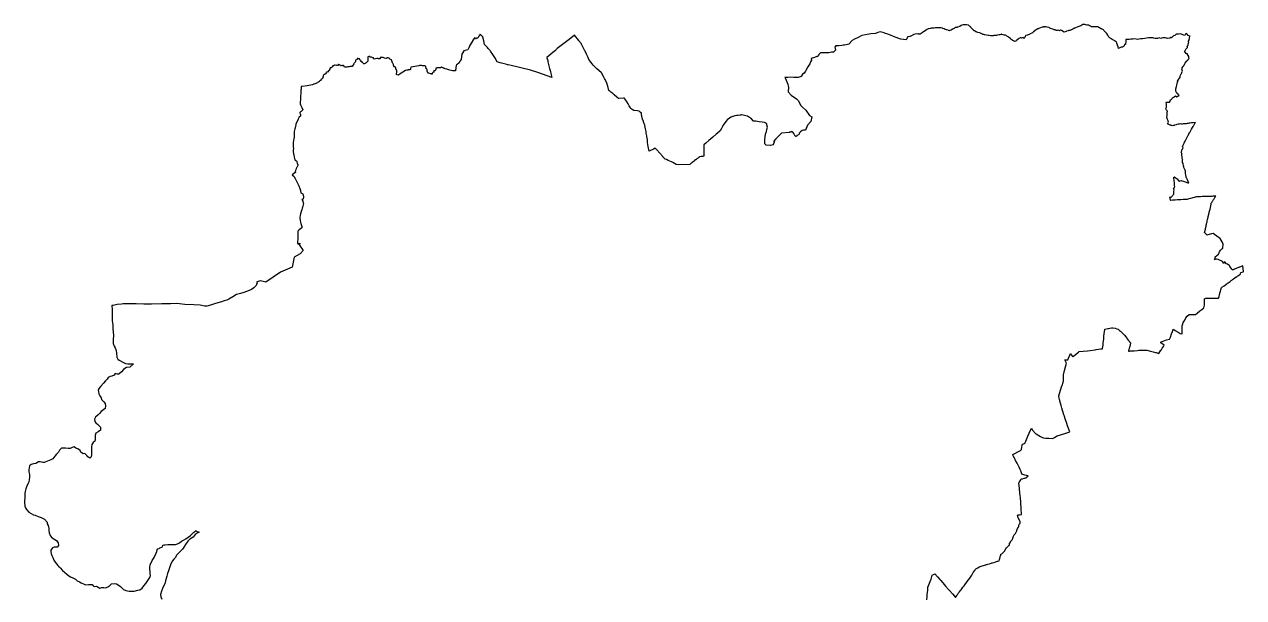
# Model space of a CAD drawing. Header units: metres. Extents: x 0 to 561379, y 0 to 4092696.
# Drawn here: x 278941 to 347887, y 2084111 to 2116525 of the extents above; entities that cross this region are included whole.
import ezdxf

# ---------------------------------------------------------------- set-up
doc = ezdxf.new("R2010")
doc.units = ezdxf.units.M
doc.layers.add('DISTRICT BOUNDRY', color=86, linetype='Continuous')

msp = doc.modelspace()

# ---------------------------------------------------------------- linework, layer by layer
at = {"layer": 'DISTRICT BOUNDRY'}
msp.add_polyline3d([(329965, 2083986, 0), (329991, 2084172, 0), (329984, 2084220, 0), (329987, 2084304, 0), (330025, 2084516, 0), (330030, 2084707, 0), (330082, 2084825, 0), (330163, 2085028, 0), (330213, 2085151, 0), (330282, 2085383, 0), (330282, 2085383, 0), (330417, 2085456, 0), (330580, 2085277, 0), (330709, 2085131, 0), (330761, 2085072, 0), (330872, 2084946, 0), (331038, 2084755, 0), (331207, 2084562, 0), (331212, 2084558, 0), (331248, 2084515, 0), (331420, 2084320, 0), (331544, 2084186, 0), (331583, 2084142, 0), (331596, 2084132, 0), (331595, 2084122, 0), (331600, 2084129, 0), (331630, 2084173, 0), (331667, 2084225, 0), (331694, 2084266, 0), (331721, 2084303, 0), (331772, 2084378, 0), (331786, 2084397, 0), (331818, 2084440, 0), (331869, 2084507, 0), (331906, 2084555, 0), (331948, 2084610, 0), (332012, 2084695, 0), (332028, 2084718, 0), (332078, 2084783, 0), (332258, 2085022, 0), (332335, 2085122, 0), (332396, 2085209, 0), (332527, 2085380, 0), (332594, 2085523, 0), (332686, 2085646, 0), (332708, 2085695, 0), (332740, 2085736, 0), (332848, 2085796, 0), (332941, 2085849, 0), (333108, 2085900, 0), (333171, 2085920, 0), (333231, 2085939, 0), (333284, 2085956, 0), (333301, 2085962, 0), (333370, 2085984, 0), (333422, 2086000, 0), (333493, 2086022, 0), (333508, 2086027, 0), (333603, 2086056, 0), (333605, 2086055, 0), (333657, 2086071, 0), (333693, 2086081, 0), (333754, 2086100, 0), (333755, 2086100, 0), (333831, 2086123, 0), (333834, 2086123, 0), (333863, 2086133, 0), (333918, 2086149, 0), (333971, 2086166, 0), (333994, 2086172, 0), (334072, 2086196, 0), (334090, 2086268, 0), (334104, 2086323, 0), (334108, 2086327, 0), (334147, 2086493, 0), (334150, 2086497, 0), (334163, 2086549, 0), (334161, 2086565, 0), (334177, 2086565, 0), (334208, 2086590, 0), (334246, 2086621, 0), (334250, 2086624, 0), (334381, 2086751, 0), (334462, 2086918, 0), (334496, 2086949, 0), (334633, 2087072, 0), (334639, 2087076, 0), (334639, 2087095, 0), (334641, 2087104, 0), (334653, 2087136, 0), (334656, 2087182, 0), (334675, 2087209, 0), (334677, 2087215, 0), (334707, 2087264, 0), (334729, 2087320, 0), (334739, 2087329, 0), (334760, 2087339, 0), (334761, 2087341, 0), (334762, 2087342, 0), (334785, 2087362, 0), (334788, 2087366, 0), (334803, 2087383, 0), (334818, 2087410, 0), (334828, 2087482, 0), (334860, 2087524, 0), (334857, 2087547, 0), (334914, 2087656, 0), (334990, 2087734, 0), (335061, 2087895, 0), (335059, 2087917, 0), (335056, 2087922, 0), (335136, 2088090, 0), (335172, 2088111, 0), (335174, 2088190, 0), (335174, 2088213, 0), (335213, 2088285, 0), (335252, 2088303, 0), (335251, 2088397, 0), (335250, 2088405, 0), (335217, 2088487, 0), (335146, 2088630, 0), (335121, 2088654, 0), (335110, 2088719, 0), (335094, 2088776, 0), (335116, 2088778, 0), (335142, 2088783, 0), (335204, 2088792, 0), (335333, 2088812, 0), (335314, 2089154, 0), (335294, 2089469, 0), (335265, 2089790, 0), (335256, 2089866, 0), (335234, 2090042, 0), (335231, 2090077, 0), (335228, 2090113, 0), (335221, 2090170, 0), (335207, 2090302, 0), (335173, 2090591, 0), (335172, 2090599, 0), (335191, 2090628, 0), (335209, 2090656, 0), (335281, 2090767, 0), (335283, 2090770, 0), (335315, 2090819, 0), (335377, 2090836, 0), (335471, 2090857, 0), (335512, 2090864, 0), (335567, 2090875, 0), (335704, 2090997, 0), (335667, 2091000, 0), (335609, 2091015, 0), (335523, 2091031, 0), (335409, 2091079, 0), (335352, 2091096, 0), (335344, 2091101, 0), (335342, 2091111, 0), (335288, 2091286, 0), (335251, 2091359, 0), (335192, 2091482, 0), (335169, 2091528, 0), (335137, 2091599, 0), (335130, 2091608, 0), (335075, 2091716, 0), (334994, 2091868, 0), (334991, 2091873, 0), (334967, 2091922, 0), (334932, 2091990, 0), (334863, 2092126, 0), (334862, 2092128, 0), (334829, 2092212, 0), (335232, 2092410, 0), (335275, 2092431, 0), (335283, 2092440, 0), (335320, 2092483, 0), (335344, 2092616, 0), (335365, 2092733, 0), (335384, 2092780, 0), (335492, 2092830, 0), (335528, 2092863, 0), (335692, 2093243, 0), (335837, 2093583, 0), (335885, 2093696, 0), (335893, 2093693, 0), (335936, 2093608, 0), (335955, 2093577, 0), (336110, 2093397, 0), (336112, 2093396, 0), (336165, 2093371, 0), (336406, 2093224, 0), (336559, 2093139, 0), (336711, 2093131, 0), (336845, 2093124, 0), (336855, 2093124, 0), (336873, 2093123, 0), (337083, 2093112, 0), (337185, 2093170, 0), (337343, 2093259, 0), (337768, 2093393, 0), (337939, 2093447, 0), (338051, 2093481, 0), (337931, 2093833, 0), (337889, 2093954, 0), (337785, 2094272, 0), (337785, 2094272, 0), (337777, 2094296, 0), (337776, 2094297, 0), (337774, 2094303, 0), (337760, 2094346, 0), (337752, 2094370, 0), (337741, 2094402, 0), (337728, 2094444, 0), (337683, 2094580, 0), (337681, 2094586, 0), (337668, 2094627, 0), (337648, 2094693, 0), (337633, 2094751, 0), (337631, 2094758, 0), (337630, 2094762, 0), (337617, 2094806, 0), (337614, 2094816, 0), (337610, 2094832, 0), (337569, 2094982, 0), (337556, 2095034, 0), (337550, 2095053, 0), (337522, 2095149, 0), (337512, 2095191, 0), (337478, 2095308, 0), (337451, 2095397, 0), (337437, 2095518, 0), (337528, 2095850, 0), (337611, 2096085, 0), (337619, 2096100, 0), (337690, 2096299, 0), (337690, 2096305, 0), (337696, 2096349, 0), (337697, 2096353, 0), (337695, 2096489, 0), (337698, 2096712, 0), (337757, 2096947, 0), (337868, 2097371, 0), (337870, 2097376, 0), (337830, 2097452, 0), (337772, 2097561, 0), (337772, 2097561, 0), (337852, 2097558, 0), (337953, 2097555, 0), (337991, 2097653, 0), (338060, 2097827, 0), (338086, 2097892, 0), (338088, 2097899, 0), (338092, 2097893, 0), (338212, 2097741, 0), (338221, 2097730, 0), (338225, 2097733, 0), (338265, 2097764, 0), (338366, 2097841, 0), (338574, 2098006, 0), (338573, 2098025, 0), (338820, 2098048, 0), (339063, 2098068, 0), (339204, 2098088, 0), (339496, 2098128, 0), (339552, 2098136, 0), (339819, 2098172, 0), (339914, 2098185, 0), (339916, 2098200, 0), (339936, 2098385, 0), (339950, 2098513, 0), (339973, 2098728, 0), (339984, 2098834, 0), (340009, 2099075, 0), (340013, 2099118, 0), (340031, 2099294, 0), (340030, 2099295, 0), (340208, 2099331, 0), (340213, 2099330, 0), (340238, 2099334, 0), (340313, 2099346, 0), (340318, 2099345, 0), (340418, 2099361, 0), (340426, 2099362, 0), (340437, 2099364, 0), (340461, 2099368, 0), (340488, 2099372, 0), (340615, 2099342, 0), (340720, 2099316, 0), (340795, 2099298, 0), (340877, 2099220, 0), (340916, 2099184, 0), (341023, 2099082, 0), (341069, 2099035, 0), (341157, 2098952, 0), (341227, 2098857, 0), (341233, 2098849, 0), (341276, 2098791, 0), (341298, 2098761, 0), (341304, 2098753, 0), (341363, 2098672, 0), (341429, 2098585, 0), (341434, 2098578, 0), (341483, 2098516, 0), (341488, 2098507, 0), (341488, 2098507, 0), (341465, 2098404, 0), (341446, 2098309, 0), (341443, 2098294, 0), (341438, 2098274, 0), (341437, 2098271, 0), (341434, 2098263, 0), (341380, 2098075, 0), (341372, 2098053, 0), (341372, 2098052, 0), (341428, 2098055, 0), (341437, 2098055, 0), (341497, 2098059, 0), (341587, 2098064, 0), (341621, 2098067, 0), (341703, 2098071, 0), (341894, 2098091, 0), (341957, 2098098, 0), (342066, 2098111, 0), (342135, 2098109, 0), (342284, 2098105, 0), (342330, 2098103, 0), (342406, 2098102, 0), (342421, 2098101, 0), (342625, 2098047, 0), (342766, 2098009, 0), (342906, 2097979, 0), (342935, 2097973, 0), (343090, 2097922, 0), (343210, 2098105, 0), (343217, 2098112, 0), (343280, 2098209, 0), (343298, 2098232, 0), (343349, 2098312, 0), (343352, 2098314, 0), (343395, 2098383, 0), (343213, 2098521, 0), (343205, 2098538, 0), (343196, 2098552, 0), (343334, 2098621, 0), (343531, 2098696, 0), (343687, 2098734, 0), (343747, 2098845, 0), (343817, 2099029, 0), (343867, 2099167, 0), (343910, 2099287, 0), (343941, 2099269, 0), (344025, 2099223, 0), (344182, 2099125, 0), (344305, 2099048, 0), (344405, 2099029, 0), (344406, 2099236, 0), (344407, 2099252, 0), (344407, 2099274, 0), (344419, 2099472, 0), (344422, 2099534, 0), (344474, 2099675, 0), (344560, 2099798, 0), (344620, 2099924, 0), (344687, 2100020, 0), (344814, 2100124, 0), (344936, 2100127, 0), (345065, 2100113, 0), (345160, 2100117, 0), (345263, 2100195, 0), (345417, 2100328, 0), (345531, 2100411, 0), (345643, 2100495, 0), (345664, 2100573, 0), (345683, 2100643, 0), (345674, 2100852, 0), (345668, 2100995, 0), (345681, 2101003, 0), (345741, 2101037, 0), (345766, 2101050, 0), (345889, 2101047, 0), (346014, 2101045, 0), (346149, 2101043, 0), (346170, 2101042, 0), (346203, 2101042, 0), (346270, 2101042, 0), (346282, 2101042, 0), (346354, 2101042, 0), (346473, 2101040, 0), (346475, 2101044, 0), (346502, 2101147, 0), (346529, 2101246, 0), (346563, 2101374, 0), (346582, 2101443, 0), (346601, 2101514, 0), (346641, 2101649, 0), (346651, 2101657, 0), (346660, 2101664, 0), (346778, 2101747, 0), (346779, 2101749, 0), (346884, 2101824, 0), (346895, 2101833, 0), (346962, 2101880, 0), (346975, 2101888, 0), (347004, 2101908, 0), (347007, 2101910, 0), (347068, 2101954, 0), (347118, 2101990, 0), (347151, 2102013, 0), (347190, 2102040, 0), (347228, 2102069, 0), (347264, 2102094, 0), (347316, 2102130, 0), (347399, 2102189, 0), (347468, 2102241, 0), (347472, 2102243, 0), (347485, 2102251, 0), (347494, 2102257, 0), (347557, 2102302, 0), (347623, 2102351, 0), (347668, 2102382, 0), (347689, 2102397, 0), (347698, 2102398, 0), (347706, 2102407, 0), (347708, 2102414, 0), (347709, 2102416, 0), (347729, 2102503, 0), (347812, 2102520, 0), (347860, 2102530, 0), (347887, 2102543, 0), (347842, 2102865, 0), (347842, 2102867, 0), (347618, 2102783, 0), (347594, 2102774, 0), (347362, 2102685, 0), (347351, 2102681, 0), (347334, 2102655, 0), (347231, 2102644, 0), (347222, 2102676, 0), (347126, 2102821, 0), (347112, 2102837, 0), (347107, 2102843, 0), (347103, 2102855, 0), (347092, 2102894, 0), (347056, 2102902, 0), (346980, 2102967, 0), (346980, 2102967, 0), (346921, 2102984, 0), (346806, 2103125, 0), (346792, 2103037, 0), (346761, 2103005, 0), (346694, 2103111, 0), (346622, 2103150, 0), (346578, 2103174, 0), (346532, 2103190, 0), (346525, 2103193, 0), (346445, 2103222, 0), (346345, 2103241, 0), (346279, 2103242, 0), (346233, 2103207, 0), (346266, 2103255, 0), (346282, 2103320, 0), (346282, 2103320, 0), (346282, 2103378, 0), (346468, 2103534, 0), (346471, 2103541, 0), (346494, 2103585, 0), (346501, 2103599, 0), (346509, 2103619, 0), (346527, 2103666, 0), (346585, 2103759, 0), (346660, 2103835, 0), (346705, 2103880, 0), (346731, 2104104, 0), (346667, 2104220, 0), (346567, 2104410, 0), (346448, 2104501, 0), (346166, 2104697, 0), (346077, 2104674, 0), (345858, 2104618, 0), (345819, 2104607, 0), (345670, 2104761, 0), (345706, 2104862, 0), (345717, 2104890, 0), (345718, 2104902, 0), (345725, 2104927, 0), (345731, 2104958, 0), (345738, 2104985, 0), (345747, 2105032, 0), (345751, 2105044, 0), (345755, 2105069, 0), (345761, 2105097, 0), (345763, 2105105, 0), (345765, 2105112, 0), (345769, 2105131, 0), (345772, 2105141, 0), (345773, 2105150, 0), (345777, 2105171, 0), (345788, 2105221, 0), (345794, 2105240, 0), (345797, 2105259, 0), (345817, 2105348, 0), (345831, 2105411, 0), (345849, 2105489, 0), (345859, 2105542, 0), (345865, 2105577, 0), (345872, 2105589, 0), (345875, 2105605, 0), (345887, 2105657, 0), (345904, 2105721, 0), (345907, 2105738, 0), (345910, 2105749, 0), (345912, 2105763, 0), (345916, 2105772, 0), (345917, 2105782, 0), (345919, 2105797, 0), (345922, 2105808, 0), (345924, 2105821, 0), (345929, 2105834, 0), (345933, 2105852, 0), (345942, 2105891, 0), (345944, 2105899, 0), (345944, 2105910, 0), (345945, 2105918, 0), (345948, 2105924, 0), (345956, 2105953, 0), (345959, 2105958, 0), (345963, 2105983, 0), (345966, 2105986, 0), (345969, 2106005, 0), (345971, 2106015, 0), (345975, 2106025, 0), (345986, 2106076, 0), (345989, 2106081, 0), (345994, 2106109, 0), (346005, 2106153, 0), (346008, 2106177, 0), (346012, 2106184, 0), (346019, 2106207, 0), (346027, 2106245, 0), (346037, 2106302, 0), (346046, 2106344, 0), (346055, 2106385, 0), (346060, 2106417, 0), (346067, 2106427, 0), (346085, 2106455, 0), (346109, 2106494, 0), (346128, 2106521, 0), (346144, 2106552, 0), (346167, 2106587, 0), (346181, 2106616, 0), (346217, 2106669, 0), (346262, 2106737, 0), (346305, 2106800, 0), (346317, 2106815, 0), (346226, 2106808, 0), (346162, 2106805, 0), (346154, 2106804, 0), (346089, 2106802, 0), (346001, 2106799, 0), (345896, 2106795, 0), (345782, 2106790, 0), (345708, 2106787, 0), (345647, 2106787, 0), (345539, 2106787, 0), (345442, 2106783, 0), (345367, 2106779, 0), (345293, 2106774, 0), (345256, 2106772, 0), (345224, 2106770, 0), (345173, 2106761, 0), (345162, 2106761, 0), (345149, 2106758, 0), (345087, 2106745, 0), (344882, 2106685, 0), (344786, 2106661, 0), (344688, 2106632, 0), (344565, 2106623, 0), (344473, 2106614, 0), (344336, 2106607, 0), (344149, 2106599, 0), (344022, 2106591, 0), (343947, 2106587, 0), (343874, 2106581, 0), (343766, 2106575, 0), (343766, 2106575, 0), (343761, 2106590, 0), (343734, 2106674, 0), (343731, 2106679, 0), (343707, 2106736, 0), (343695, 2106764, 0), (343728, 2106760, 0), (343784, 2106750, 0), (343795, 2106750, 0), (343817, 2106777, 0), (343837, 2106803, 0), (343859, 2106832, 0), (343886, 2106862, 0), (343892, 2106869, 0), (343945, 2106929, 0), (343947, 2106968, 0), (343948, 2106999, 0), (343942, 2107013, 0), (343937, 2107017, 0), (343938, 2107096, 0), (343951, 2107148, 0), (343948, 2107202, 0), (343923, 2107239, 0), (343951, 2107278, 0), (343964, 2107297, 0), (343983, 2107322, 0), (343994, 2107338, 0), (343982, 2107423, 0), (343981, 2107447, 0), (343977, 2107515, 0), (343970, 2107597, 0), (343964, 2107644, 0), (343963, 2107647, 0), (343961, 2107674, 0), (343959, 2107708, 0), (343949, 2107838, 0), (343944, 2107887, 0), (343954, 2107893, 0), (343971, 2107900, 0), (343985, 2107902, 0), (344005, 2107884, 0), (344087, 2107815, 0), (344126, 2107783, 0), (344193, 2107724, 0), (344257, 2107669, 0), (344266, 2107664, 0), (344308, 2107674, 0), (344378, 2107690, 0), (344395, 2107683, 0), (344420, 2107676, 0), (344478, 2107654, 0), (344524, 2107636, 0), (344634, 2107594, 0), (344774, 2107540, 0), (344766, 2107558, 0), (344782, 2107552, 0), (344751, 2107634, 0), (344706, 2107739, 0), (344657, 2107851, 0), (344643, 2107871, 0), (344638, 2107889, 0), (344630, 2107917, 0), (344618, 2108013, 0), (344609, 2108091, 0), (344601, 2108182, 0), (344595, 2108225, 0), (344574, 2108275, 0), (344573, 2108279, 0), (344540, 2108362, 0), (344497, 2108441, 0), (344485, 2108462, 0), (344497, 2108536, 0), (344494, 2108548, 0), (344475, 2108617, 0), (344462, 2108665, 0), (344438, 2108722, 0), (344431, 2108832, 0), (344435, 2108841, 0), (344440, 2108857, 0), (344445, 2108872, 0), (344427, 2108907, 0), (344424, 2108913, 0), (344415, 2108933, 0), (344417, 2108942, 0), (344418, 2108949, 0), (344421, 2108970, 0), (344411, 2109015, 0), (344405, 2109043, 0), (344385, 2109123, 0), (344385, 2109129, 0), (344390, 2109188, 0), (344403, 2109189, 0), (344395, 2109205, 0), (344390, 2109215, 0), (344353, 2109298, 0), (344351, 2109303, 0), (344353, 2109306, 0), (344385, 2109370, 0), (344395, 2109413, 0), (344399, 2109428, 0), (344426, 2109475, 0), (344452, 2109524, 0), (344460, 2109539, 0), (344441, 2109582, 0), (344425, 2109610, 0), (344454, 2109662, 0), (344495, 2109737, 0), (344519, 2109811, 0), (344552, 2109870, 0), (344580, 2109924, 0), (344619, 2109999, 0), (344659, 2110075, 0), (344700, 2110156, 0), (344740, 2110231, 0), (344748, 2110243, 0), (344794, 2110330, 0), (344823, 2110384, 0), (344835, 2110407, 0), (344838, 2110412, 0), (344855, 2110443, 0), (344877, 2110483, 0), (344945, 2110604, 0), (344996, 2110699, 0), (345030, 2110759, 0), (345067, 2110819, 0), (345076, 2110834, 0), (345081, 2110843, 0), (345124, 2110918, 0), (345147, 2110959, 0), (345158, 2110972, 0), (345030, 2110959, 0), (344998, 2110956, 0), (344945, 2110951, 0), (344865, 2110944, 0), (344839, 2110939, 0), (344807, 2110934, 0), (344754, 2110925, 0), (344699, 2110914, 0), (344642, 2110907, 0), (344598, 2110901, 0), (344574, 2110898, 0), (344535, 2110896, 0), (344466, 2110894, 0), (344403, 2110891, 0), (344378, 2110891, 0), (344296, 2110896, 0), (344250, 2110887, 0), (344189, 2110876, 0), (344116, 2110863, 0), (344076, 2110851, 0), (343989, 2110822, 0), (343982, 2110820, 0), (343961, 2110814, 0), (343916, 2110800, 0), (343881, 2110789, 0), (343833, 2110800, 0), (343783, 2110812, 0), (343762, 2110817, 0), (343751, 2110820, 0), (343743, 2110824, 0), (343730, 2110829, 0), (343654, 2110867, 0), (343614, 2110879, 0), (343601, 2110884, 0), (343596, 2110883, 0), (343603, 2110915, 0), (343610, 2110943, 0), (343612, 2110953, 0), (343622, 2110959, 0), (343640, 2110994, 0), (343618, 2111044, 0), (343616, 2111055, 0), (343613, 2111069, 0), (343603, 2111107, 0), (343602, 2111111, 0), (343576, 2111150, 0), (343574, 2111166, 0), (343573, 2111185, 0), (343561, 2111219, 0), (343552, 2111265, 0), (343554, 2111312, 0), (343560, 2111346, 0), (343558, 2111385, 0), (343559, 2111424, 0), (343558, 2111455, 0), (343560, 2111502, 0), (343561, 2111540, 0), (343566, 2111549, 0), (343572, 2111571, 0), (343575, 2111586, 0), (343578, 2111609, 0), (343579, 2111622, 0), (343553, 2111647, 0), (343538, 2111663, 0), (343528, 2111672, 0), (343500, 2111712, 0), (343485, 2111743, 0), (343523, 2111817, 0), (343513, 2111848, 0), (343529, 2111883, 0), (343530, 2111929, 0), (343530, 2111932, 0), (343530, 2111995, 0), (343524, 2112012, 0), (343524, 2112013, 0), (343521, 2112027, 0), (343503, 2112101, 0), (343490, 2112135, 0), (343538, 2112129, 0), (343594, 2112125, 0), (343615, 2112130, 0), (343699, 2112126, 0), (343699, 2112126, 0), (343725, 2112184, 0), (343736, 2112207, 0), (343759, 2112259, 0), (343801, 2112291, 0), (343855, 2112336, 0), (343872, 2112374, 0), (343945, 2112416, 0), (343954, 2112422, 0), (344026, 2112477, 0), (344106, 2112427, 0), (344143, 2112443, 0), (344169, 2112463, 0), (344237, 2112516, 0), (344231, 2112523, 0), (344192, 2112565, 0), (344177, 2112582, 0), (344101, 2112631, 0), (344075, 2112703, 0), (344058, 2112753, 0), (344052, 2112805, 0), (344059, 2112875, 0), (344095, 2113004, 0), (344113, 2113096, 0), (344119, 2113127, 0), (344126, 2113169, 0), (344134, 2113215, 0), (344169, 2113264, 0), (344152, 2113313, 0), (344182, 2113362, 0), (344207, 2113399, 0), (344213, 2113405, 0), (344260, 2113483, 0), (344290, 2113549, 0), (344299, 2113583, 0), (344315, 2113653, 0), (344319, 2113662, 0), (344347, 2113727, 0), (344373, 2113757, 0), (344392, 2113813, 0), (344394, 2113819, 0), (344404, 2113851, 0), (344425, 2113881, 0), (344408, 2113932, 0), (344402, 2113948, 0), (344399, 2113979, 0), (344407, 2114019, 0), (344421, 2114059, 0), (344443, 2114133, 0), (344489, 2114172, 0), (344494, 2114177, 0), (344520, 2114220, 0), (344533, 2114243, 0), (344543, 2114257, 0), (344582, 2114323, 0), (344607, 2114392, 0), (344629, 2114413, 0), (344676, 2114463, 0), (344714, 2114492, 0), (344737, 2114523, 0), (344764, 2114544, 0), (344773, 2114555, 0), (344777, 2114560, 0), (344812, 2114602, 0), (344797, 2114632, 0), (344797, 2114648, 0), (344795, 2114663, 0), (344783, 2114708, 0), (344758, 2114757, 0), (344722, 2114822, 0), (344719, 2114855, 0), (344680, 2114864, 0), (344678, 2114864, 0), (344635, 2114874, 0), (344591, 2114926, 0), (344590, 2114926, 0), (344562, 2114960, 0), (344542, 2114984, 0), (344534, 2114991, 0), (344540, 2114997, 0), (344557, 2115019, 0), (344579, 2115050, 0), (344597, 2115066, 0), (344605, 2115083, 0), (344627, 2115125, 0), (344679, 2115181, 0), (344691, 2115194, 0), (344711, 2115217, 0), (344713, 2115233, 0), (344716, 2115251, 0), (344716, 2115254, 0), (344696, 2115283, 0), (344692, 2115293, 0), (344743, 2115356, 0), (344750, 2115402, 0), (344757, 2115418, 0), (344767, 2115442, 0), (344771, 2115471, 0), (344781, 2115492, 0), (344778, 2115520, 0), (344774, 2115567, 0), (344803, 2115637, 0), (344817, 2115696, 0), (344822, 2115714, 0), (344827, 2115737, 0), (344829, 2115748, 0), (344833, 2115769, 0), (344850, 2115839, 0), (344866, 2115851, 0), (344846, 2115859, 0), (344742, 2115906, 0), (344702, 2115976, 0), (344664, 2116003, 0), (344596, 2115970, 0), (344556, 2115906, 0), (344307, 2115987, 0), (344200, 2115970, 0), (344073, 2115971, 0), (344001, 2115906, 0), (343928, 2115872, 0), (343807, 2115773, 0), (343783, 2115781, 0), (343770, 2115775, 0), (343721, 2115750, 0), (343705, 2115739, 0), (343583, 2115720, 0), (343472, 2115758, 0), (343380, 2115767, 0), (343318, 2115770, 0), (343252, 2115737, 0), (343214, 2115719, 0), (343103, 2115770, 0), (343016, 2115733, 0), (342877, 2115731, 0), (342793, 2115738, 0), (342776, 2115758, 0), (342755, 2115761, 0), (342678, 2115768, 0), (342572, 2115766, 0), (342509, 2115757, 0), (342395, 2115744, 0), (342310, 2115732, 0), (342162, 2115710, 0), (342069, 2115699, 0), (341976, 2115686, 0), (341953, 2115682, 0), (341881, 2115673, 0), (341741, 2115711, 0), (341730, 2115710, 0), (341617, 2115695, 0), (341596, 2115690, 0), (341514, 2115681, 0), (341416, 2115668, 0), (341360, 2115669, 0), (341234, 2115670, 0), (341217, 2115530, 0), (341204, 2115429, 0), (341202, 2115396, 0), (341160, 2115379, 0), (341125, 2115316, 0), (341102, 2115278, 0), (341044, 2115235, 0), (340960, 2115236, 0), (340917, 2115215, 0), (340809, 2115155, 0), (340810, 2115156, 0), (340811, 2115160, 0), (340785, 2115252, 0), (340757, 2115351, 0), (340724, 2115472, 0), (340701, 2115544, 0), (340630, 2115579, 0), (340616, 2115587, 0), (340538, 2115625, 0), (340485, 2115657, 0), (340480, 2115662, 0), (340474, 2115664, 0), (340451, 2115678, 0), (340437, 2115687, 0), (340435, 2115694, 0), (340408, 2115705, 0), (340399, 2115707, 0), (340387, 2115718, 0), (340345, 2115751, 0), (340310, 2115780, 0), (340299, 2115788, 0), (340267, 2115811, 0), (340228, 2115875, 0), (340209, 2115908, 0), (340156, 2116004, 0), (340092, 2116073, 0), (340083, 2116081, 0), (340023, 2116144, 0), (339999, 2116169, 0), (339984, 2116183, 0), (339955, 2116209, 0), (339897, 2116257, 0), (339887, 2116263, 0), (339863, 2116272, 0), (339830, 2116275, 0), (339814, 2116283, 0), (339789, 2116299, 0), (339730, 2116336, 0), (339702, 2116355, 0), (339652, 2116390, 0), (339610, 2116396, 0), (339514, 2116394, 0), (339431, 2116385, 0), (339342, 2116379, 0), (339285, 2116387, 0), (339234, 2116417, 0), (339185, 2116446, 0), (339121, 2116486, 0), (339098, 2116499, 0), (339041, 2116478, 0), (339014, 2116489, 0), (338905, 2116518, 0), (338870, 2116517, 0), (338815, 2116525, 0), (338782, 2116522, 0), (338734, 2116490, 0), (338680, 2116448, 0), (338617, 2116424, 0), (338561, 2116403, 0), (338504, 2116381, 0), (338470, 2116366, 0), (338381, 2116331, 0), (338338, 2116314, 0), (338305, 2116302, 0), (338293, 2116296, 0), (338230, 2116259, 0), (338156, 2116218, 0), (338145, 2116210, 0), (338136, 2116208, 0), (338060, 2116183, 0), (337995, 2116172, 0), (337963, 2116166, 0), (337882, 2116150, 0), (337877, 2116150, 0), (337874, 2116140, 0), (337843, 2116128, 0), (337739, 2116082, 0), (337585, 2116177, 0), (337540, 2116204, 0), (337469, 2116164, 0), (337433, 2116191, 0), (337356, 2116186, 0), (337303, 2116181, 0), (337257, 2116202, 0), (337244, 2116209, 0), (337182, 2116224, 0), (337101, 2116246, 0), (336966, 2116301, 0), (336923, 2116318, 0), (336888, 2116342, 0), (336781, 2116376, 0), (336727, 2116393, 0), (336725, 2116393, 0), (336710, 2116391, 0), (336678, 2116382, 0), (336663, 2116377, 0), (336653, 2116380, 0), (336620, 2116391, 0), (336575, 2116385, 0), (336545, 2116376, 0), (336491, 2116361, 0), (336404, 2116338, 0), (336336, 2116305, 0), (336270, 2116283, 0), (336254, 2116278, 0), (336156, 2116219, 0), (336077, 2116171, 0), (336073, 2116165, 0), (335998, 2116099, 0), (335946, 2116052, 0), (335916, 2116037, 0), (335821, 2115987, 0), (335803, 2115980, 0), (335662, 2115919, 0), (335650, 2115912, 0), (335577, 2115894, 0), (335562, 2115871, 0), (335530, 2115841, 0), (335512, 2115787, 0), (335485, 2115737, 0), (335481, 2115729, 0), (335423, 2115784, 0), (335388, 2115769, 0), (335318, 2115747, 0), (335305, 2115758, 0), (335296, 2115773, 0), (335247, 2115767, 0), (335179, 2115720, 0), (335129, 2115690, 0), (335056, 2115635, 0), (335036, 2115602, 0), (334993, 2115582, 0), (334939, 2115555, 0), (334933, 2115552, 0), (334881, 2115595, 0), (334841, 2115621, 0), (334793, 2115650, 0), (334786, 2115654, 0), (334743, 2115679, 0), (334716, 2115707, 0), (334699, 2115722, 0), (334652, 2115761, 0), (334583, 2115803, 0), (334565, 2115816, 0), (334499, 2115863, 0), (334459, 2115891, 0), (334430, 2115908, 0), (334379, 2115921, 0), (334345, 2115921, 0), (334287, 2115939, 0), (334217, 2115961, 0), (334198, 2115965, 0), (334178, 2115969, 0), (334149, 2115958, 0), (334096, 2115935, 0), (334067, 2115931, 0), (333952, 2115908, 0), (333912, 2115904, 0), (333878, 2115901, 0), (333808, 2115893, 0), (333777, 2115891, 0), (333768, 2115889, 0), (333719, 2115881, 0), (333704, 2115879, 0), (333697, 2115876, 0), (333656, 2115880, 0), (333568, 2115884, 0), (333502, 2115888, 0), (333468, 2115890, 0), (333465, 2115891, 0), (333347, 2115919, 0), (333261, 2115940, 0), (333245, 2115942, 0), (333242, 2115943, 0), (333240, 2115943, 0), (333187, 2115950, 0), (333160, 2115954, 0), (333148, 2115955, 0), (333119, 2115969, 0), (333042, 2116005, 0), (332961, 2116043, 0), (332959, 2116044, 0), (332945, 2116050, 0), (332942, 2116052, 0), (332861, 2116075, 0), (332804, 2116093, 0), (332775, 2116102, 0), (332743, 2116113, 0), (332733, 2116116, 0), (332730, 2116117, 0), (332672, 2116159, 0), (332657, 2116170, 0), (332640, 2116184, 0), (332635, 2116188, 0), (332623, 2116197, 0), (332598, 2116217, 0), (332576, 2116243, 0), (332554, 2116262, 0), (332520, 2116296, 0), (332506, 2116308, 0), (332487, 2116325, 0), (332471, 2116343, 0), (332462, 2116352, 0), (332453, 2116361, 0), (332434, 2116380, 0), (332416, 2116398, 0), (332384, 2116424, 0), (332333, 2116477, 0), (332325, 2116479, 0), (332217, 2116493, 0), (332197, 2116497, 0), (332019, 2116492, 0), (331950, 2116473, 0), (331946, 2116472, 0), (331920, 2116461, 0), (331844, 2116412, 0), (331831, 2116406, 0), (331714, 2116377, 0), (331693, 2116366, 0), (331689, 2116364, 0), (331664, 2116358, 0), (331582, 2116341, 0), (331558, 2116327, 0), (331510, 2116300, 0), (331502, 2116296, 0), (331475, 2116281, 0), (331406, 2116247, 0), (331402, 2116244, 0), (331340, 2116203, 0), (331273, 2116176, 0), (331246, 2116164, 0), (331246, 2116164, 0), (331204, 2116181, 0), (331173, 2116190, 0), (331094, 2116213, 0), (331038, 2116229, 0), (331019, 2116237, 0), (330944, 2116269, 0), (330877, 2116299, 0), (330867, 2116306, 0), (330775, 2116323, 0), (330761, 2116324, 0), (330666, 2116328, 0), (330560, 2116332, 0), (330535, 2116327, 0), (330534, 2116327, 0), (330455, 2116330, 0), (330387, 2116319, 0), (330337, 2116311, 0), (330310, 2116308, 0), (330208, 2116306, 0), (330195, 2116301, 0), (330092, 2116277, 0), (330056, 2116266, 0), (329976, 2116233, 0), (329946, 2116214, 0), (329873, 2116167, 0), (329777, 2116095, 0), (329727, 2116057, 0), (329707, 2116050, 0), (329658, 2116028, 0), (329646, 2116017, 0), (329594, 2115973, 0), (329517, 2115980, 0), (329506, 2115983, 0), (329477, 2115984, 0), (329468, 2115983, 0), (329321, 2115969, 0), (329247, 2115957, 0), (329215, 2115939, 0), (329198, 2115929, 0), (329069, 2115863, 0), (329057, 2115858, 0), (329004, 2115843, 0), (328890, 2115818, 0), (328821, 2115681, 0), (328796, 2115643, 0), (328504, 2115690, 0), (328449, 2115699, 0), (328184, 2115809, 0), (327822, 2115946, 0), (327574, 2116032, 0), (327557, 2116041, 0), (327337, 2116108, 0), (327211, 2116064, 0), (327076, 2116015, 0), (326807, 2115988, 0), (326807, 2115991, 0), (326507, 2115930, 0), (326304, 2115888, 0), (326097, 2115786, 0), (325887, 2115682, 0), (325745, 2115612, 0), (325742, 2115610, 0), (325558, 2115406, 0), (325557, 2115408, 0), (325420, 2115367, 0), (325317, 2115353, 0), (325247, 2115355, 0), (325161, 2115323, 0), (324992, 2115318, 0), (324862, 2115305, 0), (324801, 2115304, 0), (324799, 2115263, 0), (324773, 2115250, 0), (324799, 2115067, 0), (324695, 2114954, 0), (324577, 2114955, 0), (324439, 2114923, 0), (324141, 2114919, 0), (323954, 2114912, 0), (323891, 2114839, 0), (323800, 2114715, 0), (323760, 2114704, 0), (323625, 2114657, 0), (323436, 2114590, 0), (323451, 2114501, 0), (323400, 2114404, 0), (323365, 2114303, 0), (323241, 2114116, 0), (323129, 2113924, 0), (323103, 2113876, 0), (323038, 2113764, 0), (322948, 2113701, 0), (322898, 2113661, 0), (322902, 2113617, 0), (322896, 2113602, 0), (322877, 2113589, 0), (322858, 2113587, 0), (322844, 2113582, 0), (322806, 2113566, 0), (322694, 2113527, 0), (322457, 2113523, 0), (322260, 2113537, 0), (322120, 2113518, 0), (322013, 2113517, 0), (321951, 2113521, 0), (321962, 2113495, 0), (322116, 2113145, 0), (322137, 2113024, 0), (322143, 2112992, 0), (322138, 2112707, 0), (322303, 2112527, 0), (322612, 2112324, 0), (322712, 2112209, 0), (322831, 2111956, 0), (322916, 2111862, 0), (323133, 2111674, 0), (323343, 2111364, 0), (323463, 2111298, 0), (323410, 2111032, 0), (323219, 2110827, 0), (323117, 2110545, 0), (323118, 2110538, 0), (323000, 2110544, 0), (322922, 2110534, 0), (322820, 2110451, 0), (322790, 2110411, 0), (322759, 2110375, 0), (322760, 2110366, 0), (322765, 2110344, 0), (322761, 2110327, 0), (322756, 2110320, 0), (322739, 2110304, 0), (322732, 2110304, 0), (322712, 2110287, 0), (322707, 2110284, 0), (322623, 2110239, 0), (322605, 2110190, 0), (322574, 2110188, 0), (322550, 2110203, 0), (322537, 2110208, 0), (322525, 2110211, 0), (322479, 2110318, 0), (322459, 2110363, 0), (322421, 2110415, 0), (322386, 2110454, 0), (322344, 2110463, 0), (322304, 2110442, 0), (322293, 2110436, 0), (322199, 2110435, 0), (322182, 2110417, 0), (321757, 2110368, 0), (321721, 2110333, 0), (321433, 2110057, 0), (321429, 2110053, 0), (321298, 2109897, 0), (321357, 2109879, 0), (321313, 2109800, 0), (321263, 2109719, 0), (321126, 2109680, 0), (320882, 2109699, 0), (320812, 2109767, 0), (320807, 2109905, 0), (320808, 2110003, 0), (320830, 2110190, 0), (320845, 2110315, 0), (320899, 2110473, 0), (320932, 2110581, 0), (320955, 2110719, 0), (320910, 2110930, 0), (320790, 2110982, 0), (320668, 2111003, 0), (320498, 2111011, 0), (320295, 2111046, 0), (320170, 2111056, 0), (320059, 2111185, 0), (319942, 2111260, 0), (319825, 2111327, 0), (319825, 2111327, 0), (319815, 2111331, 0), (319658, 2111369, 0), (319508, 2111405, 0), (319497, 2111408, 0), (319448, 2111399, 0), (319392, 2111388, 0), (319282, 2111365, 0), (319229, 2111379, 0), (319220, 2111379, 0), (319216, 2111381, 0), (319203, 2111374, 0), (319117, 2111351, 0), (319006, 2111324, 0), (318977, 2111318, 0), (318912, 2111280, 0), (318695, 2111153, 0), (318687, 2111137, 0), (318635, 2111060, 0), (318446, 2110808, 0), (318418, 2110751, 0), (318364, 2110635, 0), (318290, 2110504, 0), (318137, 2110378, 0), (318129, 2110370, 0), (318063, 2110315, 0), (317876, 2110157, 0), (317639, 2109954, 0), (317474, 2109814, 0), (317367, 2109723, 0), (317367, 2109509, 0), (317367, 2109400, 0), (317366, 2109390, 0), (317366, 2109262, 0), (317367, 2109100, 0), (317344, 2109064, 0), (317209, 2109056, 0), (317117, 2109032, 0), (317104, 2109021, 0), (317084, 2109008, 0), (317073, 2109000, 0), (317054, 2108984, 0), (317015, 2108955, 0), (317007, 2108950, 0), (316972, 2108926, 0), (316968, 2108920, 0), (316926, 2108888, 0), (316908, 2108872, 0), (316891, 2108857, 0), (316822, 2108803, 0), (316810, 2108796, 0), (316777, 2108770, 0), (316752, 2108750, 0), (316702, 2108711, 0), (316657, 2108676, 0), (316655, 2108673, 0), (316633, 2108654, 0), (316578, 2108611, 0), (315936, 2108580, 0), (315802, 2108605, 0), (315793, 2108611, 0), (315608, 2108722, 0), (315533, 2108752, 0), (315353, 2108833, 0), (315244, 2108877, 0), (315173, 2108905, 0), (315172, 2108905, 0), (315050, 2109038, 0), (315044, 2109052, 0), (314712, 2109426, 0), (314625, 2109509, 0), (314613, 2109521, 0), (314518, 2109475, 0), (314272, 2109348, 0), (314272, 2109349, 0), (314209, 2109624, 0), (314185, 2109843, 0), (314178, 2109961, 0), (314169, 2110022, 0), (314166, 2110050, 0), (314162, 2110062, 0), (314136, 2110217, 0), (314109, 2110382, 0), (314095, 2110470, 0), (314067, 2110625, 0), (314030, 2110816, 0), (314023, 2110845, 0), (314013, 2110867, 0), (313955, 2111021, 0), (313953, 2111032, 0), (313898, 2111174, 0), (313866, 2111327, 0), (313847, 2111431, 0), (313836, 2111500, 0), (313765, 2111562, 0), (313704, 2111613, 0), (313685, 2111619, 0), (313607, 2111630, 0), (313420, 2111653, 0), (313405, 2111660, 0), (313318, 2111715, 0), (313273, 2111743, 0), (313229, 2111767, 0), (313214, 2111794, 0), (313208, 2111805, 0), (313147, 2111917, 0), (313081, 2112031, 0), (312984, 2112185, 0), (312904, 2112316, 0), (312884, 2112346, 0), (312873, 2112349, 0), (312829, 2112350, 0), (312559, 2112334, 0), (312546, 2112337, 0), (312448, 2112418, 0), (312296, 2112549, 0), (312243, 2112594, 0), (312233, 2112599, 0), (312215, 2112611, 0), (312154, 2112660, 0), (312102, 2112697, 0), (312045, 2112742, 0), (311988, 2112785, 0), (311927, 2113026, 0), (311883, 2113204, 0), (311778, 2113401, 0), (311743, 2113464, 0), (311739, 2113473, 0), (311684, 2113578, 0), (311567, 2113795, 0), (311556, 2113806, 0), (311312, 2114016, 0), (311198, 2114118, 0), (311113, 2114224, 0), (310994, 2114367, 0), (310854, 2114543, 0), (310813, 2114661, 0), (310787, 2114736, 0), (310736, 2114845, 0), (310635, 2115051, 0), (310623, 2115075, 0), (310446, 2115409, 0), (310437, 2115430, 0), (310297, 2115599, 0), (310286, 2115616, 0), (310047, 2115911, 0), (309836, 2115748, 0), (309671, 2115619, 0), (309520, 2115504, 0), (309074, 2115163, 0), (309010, 2115112, 0), (308994, 2115072, 0), (308989, 2115062, 0), (308978, 2115055, 0), (308825, 2114931, 0), (308490, 2114652, 0), (308494, 2114638, 0), (308511, 2114572, 0), (308535, 2114488, 0), (308533, 2114405, 0), (308637, 2114023, 0), (308688, 2113868, 0), (308718, 2113745, 0), (308767, 2113530, 0), (308242, 2113715, 0), (308179, 2113732, 0), (308023, 2113785, 0), (307510, 2113962, 0), (307510, 2113963, 0), (307245, 2114018, 0), (306869, 2114107, 0), (306469, 2114196, 0), (306306, 2114233, 0), (306265, 2114245, 0), (306175, 2114270, 0), (306003, 2114308, 0), (305997, 2114314, 0), (305851, 2114351, 0), (305675, 2114416, 0), (305610, 2114545, 0), (305573, 2114602, 0), (305430, 2114825, 0), (305303, 2115016, 0), (305278, 2115043, 0), (305172, 2115160, 0), (305129, 2115212, 0), (305048, 2115297, 0), (304983, 2115370, 0), (304965, 2115387, 0), (304918, 2115590, 0), (304862, 2115809, 0), (304858, 2115828, 0), (304858, 2115828, 0), (304813, 2115858, 0), (304784, 2115893, 0), (304772, 2115907, 0), (304771, 2115908, 0), (304716, 2115967, 0), (304690, 2115938, 0), (304690, 2115930, 0), (304657, 2115877, 0), (304640, 2115857, 0), (304578, 2115740, 0), (304530, 2115753, 0), (304513, 2115751, 0), (304490, 2115722, 0), (304475, 2115712, 0), (304452, 2115715, 0), (304414, 2115781, 0), (304412, 2115778, 0), (304354, 2115702, 0), (304288, 2115589, 0), (304275, 2115569, 0), (304244, 2115516, 0), (304117, 2115321, 0), (304109, 2115298, 0), (304071, 2115201, 0), (304018, 2115088, 0), (304018, 2115085, 0), (303799, 2115024, 0), (303670, 2114838, 0), (303635, 2114563, 0), (303631, 2114548, 0), (303584, 2114465, 0), (303569, 2114431, 0), (303503, 2114342, 0), (303504, 2114340, 0), (303411, 2114254, 0), (303370, 2114245, 0), (303351, 2114207, 0), (303338, 2114061, 0), (303331, 2114006, 0), (303325, 2113952, 0), (303319, 2113903, 0), (303320, 2113902, 0), (303196, 2113897, 0), (303148, 2113894, 0), (303070, 2113915, 0), (303003, 2113928, 0), (303002, 2113928, 0), (302822, 2113985, 0), (302814, 2113986, 0), (302743, 2114013, 0), (302741, 2114013, 0), (302716, 2114025, 0), (302712, 2114027, 0), (302693, 2114027, 0), (302657, 2114050, 0), (302651, 2114051, 0), (302650, 2114051, 0), (302617, 2114067, 0), (302607, 2114071, 0), (302522, 2114115, 0), (302472, 2114075, 0), (302333, 2114066, 0), (302325, 2114062, 0), (302300, 2114071, 0), (302272, 2114061, 0), (302221, 2114054, 0), (302221, 2114054, 0), (302215, 2114050, 0), (302220, 2114012, 0), (302214, 2113994, 0), (302197, 2113944, 0), (302167, 2113905, 0), (302103, 2113909, 0), (302092, 2113893, 0), (302090, 2113865, 0), (302100, 2113853, 0), (302107, 2113832, 0), (302070, 2113833, 0), (302058, 2113829, 0), (302022, 2113787, 0), (302006, 2113741, 0), (302005, 2113702, 0), (301988, 2113712, 0), (301980, 2113711, 0), (301957, 2113720, 0), (301934, 2113730, 0), (301922, 2113724, 0), (301908, 2113729, 0), (301909, 2113731, 0), (301811, 2113771, 0), (301795, 2113772, 0), (301791, 2113770, 0), (301783, 2113774, 0), (301764, 2113780, 0), (301766, 2113782, 0), (301755, 2113807, 0), (301720, 2113847, 0), (301716, 2113848, 0), (301712, 2113859, 0), (301729, 2113900, 0), (301704, 2113937, 0), (301713, 2113975, 0), (301712, 2113979, 0), (301700, 2113993, 0), (301690, 2114007, 0), (301663, 2114018, 0), (301638, 2114146, 0), (301637, 2114149, 0), (301620, 2114169, 0), (301620, 2114169, 0), (301595, 2114173, 0), (301592, 2114173, 0), (301561, 2114184, 0), (301554, 2114185, 0), (301521, 2114183, 0), (301501, 2114179, 0), (301466, 2114183, 0), (301461, 2114186, 0), (301402, 2114191, 0), (301356, 2114196, 0), (301290, 2114195, 0), (301251, 2114186, 0), (301250, 2114182, 0), (301134, 2114162, 0), (301022, 2114143, 0), (301020, 2114143, 0), (301015, 2114144, 0), (300924, 2114120, 0), (300900, 2114123, 0), (300828, 2114098, 0), (300786, 2114098, 0), (300785, 2114098, 0), (300783, 2114028, 0), (300783, 2113970, 0), (300735, 2113960, 0), (300714, 2113961, 0), (300697, 2113952, 0), (300686, 2113961, 0), (300637, 2113950, 0), (300622, 2113939, 0), (300576, 2113935, 0), (300488, 2113926, 0), (300190, 2113727, 0), (300088, 2113660, 0), (300019, 2113678, 0), (299981, 2113690, 0), (300007, 2113865, 0), (300001, 2113907, 0), (299989, 2113957, 0), (299989, 2113961, 0), (299952, 2113984, 0), (299952, 2114020, 0), (299937, 2114068, 0), (299918, 2114104, 0), (299925, 2114113, 0), (299891, 2114115, 0), (299888, 2114121, 0), (299850, 2114131, 0), (299849, 2114132, 0), (299838, 2114152, 0), (299828, 2114173, 0), (299818, 2114207, 0), (299811, 2114248, 0), (299791, 2114301, 0), (299775, 2114310, 0), (299774, 2114312, 0), (299771, 2114319, 0), (299765, 2114357, 0), (299747, 2114406, 0), (299707, 2114521, 0), (299610, 2114566, 0), (299600, 2114573, 0), (299553, 2114608, 0), (299544, 2114615, 0), (299544, 2114622, 0), (299507, 2114627, 0), (299505, 2114629, 0), (299496, 2114631, 0), (299496, 2114631, 0), (299480, 2114636, 0), (299447, 2114636, 0), (299427, 2114620, 0), (299413, 2114599, 0), (299383, 2114601, 0), (299309, 2114620, 0), (299267, 2114625, 0), (299222, 2114650, 0), (299196, 2114659, 0), (299162, 2114656, 0), (299161, 2114656, 0), (299140, 2114657, 0), (299116, 2114661, 0), (299070, 2114654, 0), (299059, 2114650, 0), (299057, 2114628, 0), (299051, 2114600, 0), (299054, 2114586, 0), (299050, 2114578, 0), (299007, 2114578, 0), (298965, 2114583, 0), (298926, 2114587, 0), (298912, 2114588, 0), (298899, 2114590, 0), (298896, 2114590, 0), (298876, 2114588, 0), (298790, 2114575, 0), (298723, 2114566, 0), (298689, 2114591, 0), (298675, 2114630, 0), (298674, 2114634, 0), (298642, 2114642, 0), (298563, 2114670, 0), (298537, 2114671, 0), (298506, 2114676, 0), (298449, 2114697, 0), (298448, 2114725, 0), (298448, 2114733, 0), (298355, 2114684, 0), (298363, 2114526, 0), (298364, 2114502, 0), (298357, 2114465, 0), (298356, 2114439, 0), (298340, 2114425, 0), (298287, 2114365, 0), (298271, 2114352, 0), (298228, 2114329, 0), (298209, 2114319, 0), (298206, 2114317, 0), (298181, 2114302, 0), (298154, 2114297, 0), (298152, 2114297, 0), (298140, 2114303, 0), (298094, 2114329, 0), (298091, 2114331, 0), (298083, 2114335, 0), (298058, 2114364, 0), (298016, 2114418, 0), (297990, 2114418, 0), (297989, 2114420, 0), (297951, 2114489, 0), (297926, 2114529, 0), (297919, 2114530, 0), (297911, 2114562, 0), (297890, 2114565, 0), (297888, 2114570, 0), (297864, 2114570, 0), (297860, 2114581, 0), (297817, 2114594, 0), (297800, 2114602, 0), (297797, 2114602, 0), (297790, 2114600, 0), (297760, 2114593, 0), (297758, 2114593, 0), (297753, 2114591, 0), (297757, 2114549, 0), (297673, 2114507, 0), (297665, 2114492, 0), (297673, 2114434, 0), (297653, 2114394, 0), (297591, 2114323, 0), (297574, 2114293, 0), (297478, 2114142, 0), (297434, 2114137, 0), (297434, 2114137, 0), (297417, 2114139, 0), (297401, 2114140, 0), (297352, 2114137, 0), (297338, 2114136, 0), (297314, 2114134, 0), (297227, 2114117, 0), (297226, 2114117, 0), (297179, 2114105, 0), (297098, 2114112, 0), (297085, 2114113, 0), (297074, 2114103, 0), (297063, 2114102, 0), (297063, 2114105, 0), (297050, 2114113, 0), (297018, 2114170, 0), (297003, 2114176, 0), (296992, 2114193, 0), (296966, 2114200, 0), (296940, 2114189, 0), (296937, 2114190, 0), (296931, 2114193, 0), (296891, 2114199, 0), (296841, 2114186, 0), (296824, 2114184, 0), (296792, 2114213, 0), (296714, 2114265, 0), (296707, 2114265, 0), (296697, 2114264, 0), (296693, 2114246, 0), (296682, 2114197, 0), (296660, 2114194, 0), (296614, 2114216, 0), (296604, 2114212, 0), (296584, 2114200, 0), (296520, 2114212, 0), (296485, 2114215, 0), (296442, 2114202, 0), (296411, 2114173, 0), (296410, 2114172, 0), (296395, 2114176, 0), (296386, 2114176, 0), (296369, 2114155, 0), (296357, 2114132, 0), (296335, 2114100, 0), (296305, 2114084, 0), (296298, 2114073, 0), (296244, 2114072, 0), (296237, 2114066, 0), (296221, 2114027, 0), (296215, 2113994, 0), (296178, 2113936, 0), (296162, 2113912, 0), (296088, 2113823, 0), (296050, 2113823, 0), (296046, 2113816, 0), (296022, 2113818, 0), (296004, 2113795, 0), (295976, 2113722, 0), (295910, 2113694, 0), (295863, 2113652, 0), (295869, 2113634, 0), (295856, 2113630, 0), (295838, 2113629, 0), (295832, 2113601, 0), (295817, 2113570, 0), (295828, 2113554, 0), (295822, 2113498, 0), (295802, 2113457, 0), (295708, 2113384, 0), (295696, 2113354, 0), (295608, 2113315, 0), (295610, 2113275, 0), (295589, 2113280, 0), (295515, 2113242, 0), (295507, 2113239, 0), (295508, 2113229, 0), (295455, 2113207, 0), (295380, 2113171, 0), (295369, 2113169, 0), (295220, 2113109, 0), (295219, 2113111, 0), (294933, 2113050, 0), (294655, 2113013, 0), (294655, 2113013, 0), (294594, 2113018, 0), (294584, 2112868, 0), (294580, 2112805, 0), (294568, 2112606, 0), (294562, 2112493, 0), (294555, 2112377, 0), (294549, 2112243, 0), (294543, 2112156, 0), (294536, 2112027, 0), (294553, 2111985, 0), (294572, 2111944, 0), (294632, 2111819, 0), (294689, 2111694, 0), (294596, 2111598, 0), (294556, 2111575, 0), (294513, 2111549, 0), (294545, 2111421, 0), (294549, 2111422, 0), (294552, 2111416, 0), (294547, 2111329, 0), (294488, 2111303, 0), (294469, 2111270, 0), (294468, 2111238, 0), (294430, 2111166, 0), (294431, 2111163, 0), (294423, 2111148, 0), (294287, 2110895, 0), (294291, 2110856, 0), (294282, 2110848, 0), (294266, 2110766, 0), (294248, 2110673, 0), (294242, 2110625, 0), (294206, 2110474, 0), (294204, 2110465, 0), (294201, 2110374, 0), (294195, 2110208, 0), (294193, 2110150, 0), (294190, 2110118, 0), (294184, 2110080, 0), (294163, 2109955, 0), (294141, 2109848, 0), (294132, 2109642, 0), (294140, 2109599, 0), (294160, 2109500, 0), (294141, 2109406, 0), (294138, 2109310, 0), (294158, 2109220, 0), (294159, 2109213, 0), (294172, 2109150, 0), (294199, 2109027, 0), (294200, 2109019, 0), (294233, 2108865, 0), (294325, 2108814, 0), (294343, 2108758, 0), (294367, 2108680, 0), (294399, 2108577, 0), (294401, 2108554, 0), (294364, 2108478, 0), (294344, 2108438, 0), (294337, 2108421, 0), (294316, 2108376, 0), (294287, 2108309, 0), (294244, 2108218, 0), (294230, 2108192, 0), (294291, 2108174, 0), (294160, 2108081, 0), (294086, 2108010, 0), (294095, 2108003, 0), (294180, 2107938, 0), (294261, 2107813, 0), (294310, 2107703, 0), (294366, 2107588, 0), (294426, 2107474, 0), (294468, 2107390, 0), (294512, 2107239, 0), (294547, 2107135, 0), (294581, 2106999, 0), (294679, 2106938, 0), (294716, 2106780, 0), (294704, 2106633, 0), (294639, 2106617, 0), (294678, 2106521, 0), (294712, 2106443, 0), (294734, 2106393, 0), (294683, 2106237, 0), (294654, 2106140, 0), (294622, 2106040, 0), (294593, 2105939, 0), (294563, 2105819, 0), (294536, 2105709, 0), (294511, 2105611, 0), (294523, 2105546, 0), (294541, 2105446, 0), (294561, 2105342, 0), (294579, 2105258, 0), (294604, 2105154, 0), (294631, 2105094, 0), (294638, 2105028, 0), (294553, 2104955, 0), (294486, 2104905, 0), (294478, 2104899, 0), (294399, 2104837, 0), (294396, 2104743, 0), (294395, 2104625, 0), (294396, 2104531, 0), (294398, 2104425, 0), (294396, 2104355, 0), (294393, 2104246, 0), (294394, 2104155, 0), (294424, 2104091, 0), (294518, 2104148, 0), (294502, 2104040, 0), (294712, 2103734, 0), (294535, 2103560, 0), (294203, 2103353, 0), (294079, 2102803, 0), (294076, 2102791, 0), (293430, 2102521, 0), (292598, 2101958, 0), (292299, 2102017, 0), (292092, 2101967, 0), (292100, 2101880, 0), (292091, 2101872, 0), (292057, 2101753, 0), (291924, 2101625, 0), (291793, 2101537, 0), (291657, 2101472, 0), (291509, 2101420, 0), (291346, 2101364, 0), (291162, 2101309, 0), (290938, 2101243, 0), (290731, 2101121, 0), (290511, 2100990, 0), (290382, 2100934, 0), (290244, 2100891, 0), (290079, 2100844, 0), (289742, 2100745, 0), (289470, 2100645, 0), (289255, 2100587, 0), (289146, 2100599, 0), (288876, 2100645, 0), (288522, 2100669, 0), (288020, 2100687, 0), (287569, 2100735, 0), (287209, 2100716, 0), (286705, 2100732, 0), (286128, 2100707, 0), (285698, 2100712, 0), (285258, 2100721, 0), (284956, 2100728, 0), (284823, 2100726, 0), (284823, 2100726, 0), (284822, 2100726, 0), (284536, 2100720, 0), (284425, 2100707, 0), (284179, 2100677, 0), (283963, 2100638, 0), (283900, 2100627, 0), (283884, 2100624, 0), (283912, 2100399, 0), (283910, 2100136, 0), (283909, 2099931, 0), (283911, 2099755, 0), (283949, 2099544, 0), (283952, 2099309, 0), (283965, 2099141, 0), (283976, 2098941, 0), (283962, 2098712, 0), (283967, 2098595, 0), (283970, 2098485, 0), (284012, 2098336, 0), (284069, 2098227, 0), (284124, 2098086, 0), (284149, 2097940, 0), (284178, 2097708, 0), (284217, 2097601, 0), (284305, 2097543, 0), (284555, 2097397, 0), (284665, 2097345, 0), (284797, 2097326, 0), (284956, 2097323, 0), (285112, 2097331, 0), (284905, 2097149, 0), (284713, 2097130, 0), (284614, 2097065, 0), (284549, 2097002, 0), (284426, 2096882, 0), (284287, 2096747, 0), (284198, 2096750, 0), (284084, 2096784, 0), (284023, 2096688, 0), (283890, 2096636, 0), (283783, 2096611, 0), (283673, 2096552, 0), (283619, 2096473, 0), (283526, 2096369, 0), (283407, 2096229, 0), (283259, 2096071, 0), (283162, 2095951, 0), (283122, 2095860, 0), (283125, 2095738, 0), (283155, 2095626, 0), (283210, 2095521, 0), (283274, 2095412, 0), (283302, 2095323, 0), (283431, 2095182, 0), (283515, 2095083, 0), (283536, 2094957, 0), (283513, 2094811, 0), (283362, 2094687, 0), (283279, 2094637, 0), (283186, 2094521, 0), (283108, 2094447, 0), (282968, 2094317, 0), (282914, 2094202, 0), (282923, 2094076, 0), (282985, 2093997, 0), (283080, 2093915, 0), (283151, 2093847, 0), (283240, 2093740, 0), (283244, 2093581, 0), (283110, 2093494, 0), (282979, 2093416, 0), (282937, 2093297, 0), (282937, 2093149, 0), (282951, 2093059, 0), (282923, 2092955, 0), (282835, 2092875, 0), (282761, 2092763, 0), (282730, 2092613, 0), (282733, 2092482, 0), (282731, 2092391, 0), (282734, 2092203, 0), (282721, 2092063, 0), (282645, 2092005, 0), (282531, 2092073, 0), (282478, 2092146, 0), (282360, 2092264, 0), (282256, 2092233, 0), (282137, 2092342, 0), (282094, 2092422, 0), (281969, 2092520, 0), (281856, 2092566, 0), (281748, 2092639, 0), (281652, 2092599, 0), (281529, 2092545, 0), (281421, 2092550, 0), (281267, 2092561, 0), (281155, 2092567, 0), (281036, 2092560, 0), (280936, 2092446, 0), (280869, 2092345, 0), (280733, 2092207, 0), (280654, 2092106, 0), (280546, 2091959, 0), (280439, 2091897, 0), (280257, 2091825, 0), (280063, 2091744, 0), (279977, 2091754, 0), (279842, 2091794, 0), (279746, 2091784, 0), (279588, 2091703, 0), (279458, 2091669, 0), (279323, 2091642, 0), (279239, 2091562, 0), (279214, 2091442, 0), (279196, 2091343, 0), (279199, 2091226, 0), (279222, 2091066, 0), (279236, 2090946, 0), (279219, 2090750, 0), (279181, 2090605, 0), (279092, 2090469, 0), (279026, 2090260, 0), (278977, 2090117, 0), (278971, 2090008, 0), (278962, 2089842, 0), (278941, 2089499, 0), (278974, 2089276, 0), (279012, 2089179, 0), (279068, 2089103, 0), (279196, 2088946, 0), (279317, 2088871, 0), (279452, 2088797, 0), (279558, 2088767, 0), (279724, 2088701, 0), (279889, 2088639, 0), (280074, 2088550, 0), (280231, 2088381, 0), (280236, 2088276, 0), (280279, 2088193, 0), (280323, 2088024, 0), (280325, 2087915, 0), (280335, 2087776, 0), (280396, 2087628, 0), (280460, 2087552, 0), (280564, 2087447, 0), (280762, 2087339, 0), (280853, 2087202, 0), (280873, 2087051, 0), (280786, 2086964, 0), (280628, 2086956, 0), (280530, 2086926, 0), (280439, 2086795, 0), (280429, 2086703, 0), (280452, 2086604, 0), (280495, 2086496, 0), (280548, 2086377, 0), (280603, 2086237, 0), (280679, 2086117, 0), (280759, 2086019, 0), (280830, 2085926, 0), (280865, 2085887, 0), (280860, 2085880, 0), (280884, 2085867, 0), (280956, 2085789, 0), (281099, 2085653, 0), (281207, 2085554, 0), (281340, 2085440, 0), (281446, 2085350, 0), (281551, 2085285, 0), (281683, 2085230, 0), (281829, 2085151, 0), (281925, 2085066, 0), (282052, 2085002, 0), (282158, 2084950, 0), (282317, 2084873, 0), (282403, 2084839, 0), (282559, 2084846, 0), (282648, 2084856, 0), (282772, 2084855, 0), (282824, 2084779, 0), (282906, 2084738, 0), (283017, 2084766, 0), (283120, 2084701, 0), (283206, 2084643, 0), (283321, 2084686, 0), (283436, 2084683, 0), (283551, 2084670, 0), (283664, 2084715, 0), (283766, 2084788, 0), (283873, 2084886, 0), (284038, 2084914, 0), (284146, 2084890, 0), (284248, 2084827, 0), (284374, 2084737, 0), (284464, 2084637, 0), (284538, 2084564, 0), (284679, 2084508, 0), (284874, 2084471, 0), (285156, 2084474, 0), (285360, 2084528, 0), (285461, 2084559, 0), (285600, 2084641, 0), (285699, 2084773, 0), (285801, 2084918, 0), (285891, 2085022, 0), (286030, 2085243, 0), (286066, 2085359, 0), (286063, 2085449, 0), (286062, 2085594, 0), (286044, 2085722, 0), (286044, 2085854, 0), (286062, 2085973, 0), (286169, 2086208, 0), (286276, 2086377, 0), (286381, 2086586, 0), (286425, 2086717, 0), (286457, 2086810, 0), (286492, 2086868, 0), (286492, 2086868, 0), (286556, 2086896, 0), (286608, 2086918, 0), (286721, 2086968, 0), (286752, 2086986, 0), (286769, 2087060, 0), (286769, 2087073, 0), (286769, 2087079, 0), (286783, 2087080, 0), (286795, 2087082, 0), (286839, 2087088, 0), (286890, 2087092, 0), (286902, 2087094, 0), (287058, 2087122, 0), (287059, 2087122, 0), (287177, 2087118, 0), (287346, 2087119, 0), (287488, 2087107, 0), (287594, 2087148, 0), (287713, 2087214, 0), (287832, 2087297, 0), (287936, 2087365, 0), (288076, 2087444, 0), (288327, 2087627, 0), (288439, 2087737, 0), (288526, 2087809, 0), (288640, 2087892, 0), (288658, 2087899, 0), (288668, 2087865, 0), (288703, 2087851, 0), (288708, 2087849, 0), (288819, 2087806, 0), (288712, 2087748, 0), (288604, 2087675, 0), (288479, 2087534, 0), (288294, 2087416, 0), (288186, 2087306, 0), (288054, 2087114, 0), (287954, 2086965, 0), (287877, 2086850, 0), (287739, 2086709, 0), (287643, 2086610, 0), (287542, 2086512, 0), (287482, 2086379, 0), (287395, 2086282, 0), (287321, 2086188, 0), (287226, 2086017, 0), (287158, 2085855, 0), (287085, 2085618, 0), (287037, 2085477, 0), (287001, 2085319, 0), (286930, 2085060, 0), (286877, 2084890, 0), (286808, 2084758, 0), (286744, 2084630, 0), (286698, 2084470, 0), (286639, 2084287, 0), (286656, 2084146, 0), (286706, 2084031, 0)], dxfattribs=at)

doc.saveas('drawing.dxf')
